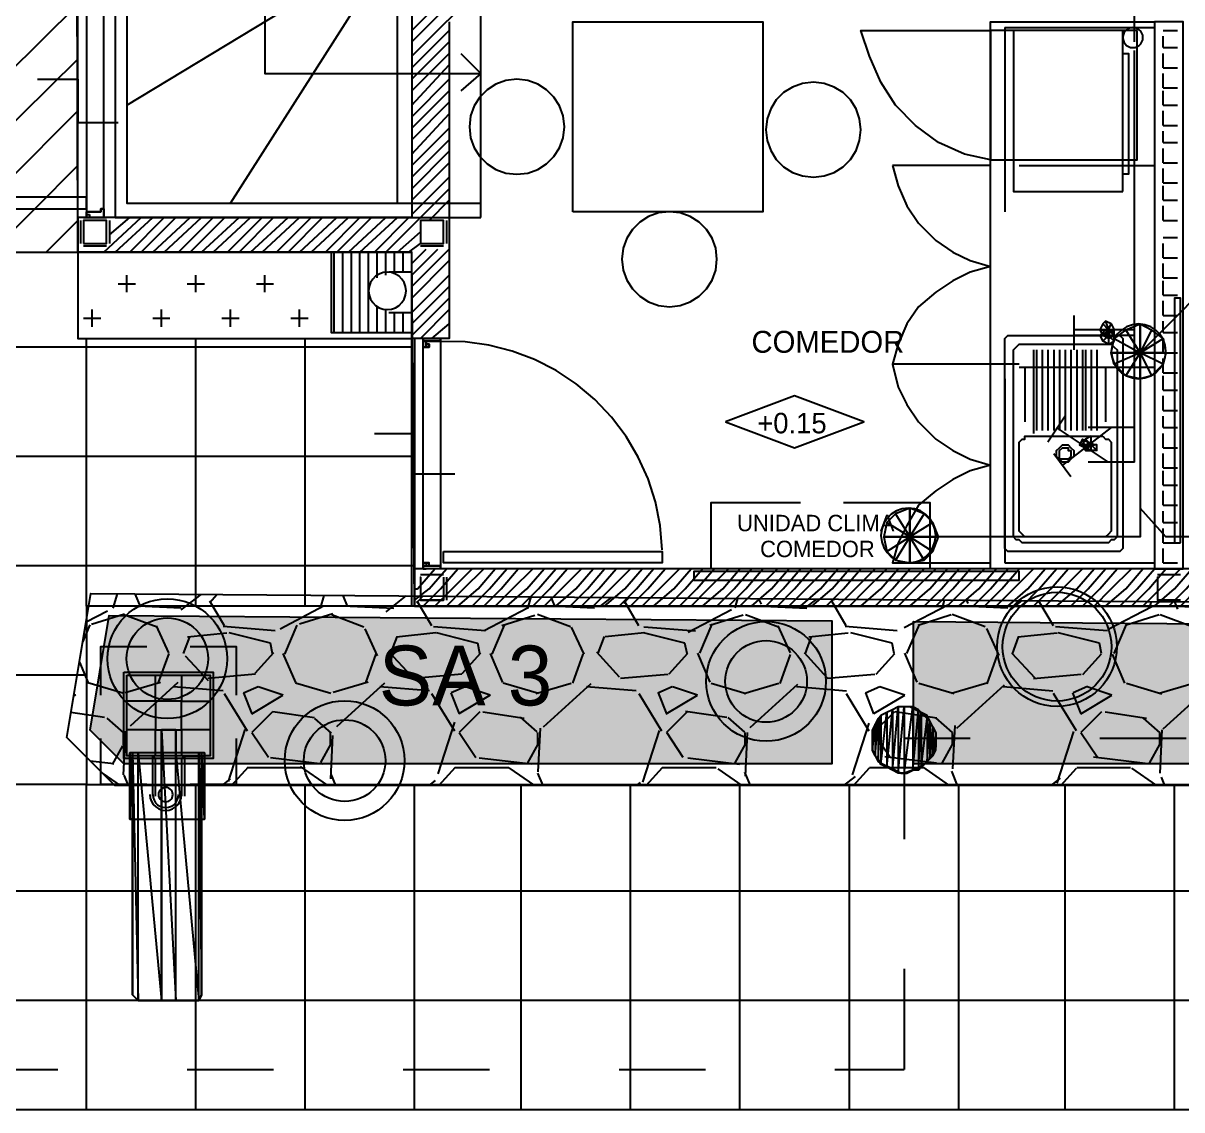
# Model space of a CAD drawing. Header units: metres. Extents: x 1 to 213, y 1 to 147.
# Drawn here: x 72.027 to 76.286, y 90.53 to 94.525 of the extents above; entities that cross this region are included whole.
import ezdxf
from ezdxf.enums import TextEntityAlignment as Align

# ---------------------------------------------------------------- set-up
doc = ezdxf.new("R2010")
doc.units = ezdxf.units.M
doc.linetypes.add('DASHED', pattern=[1.524, 1.27, -0.254])
for name, color, linetype in [('00-BASE-ARQUITECTURA', 8, 'Continuous'), ('00-BASE-TEXTO', 8, 'Continuous'), ('PJ-COPA-ADULTA', 8, 'DASHED'), ('PJ-ETIQUETAS', 7, 'Continuous'), ('PJ-GRAVILLA', 42, 'Continuous'), ('PJ-HERBACEAS', 212, 'Continuous'), ('PJ-LIMITE-JARDIN', 7, 'Continuous'), ('PJ-MASAS', 92, 'Continuous'), ('PJ-MASAS-RELLENO', 92, 'Continuous'), ('PJ-RIEGO-SECTORES', 5, 'Continuous')]:
    doc.layers.add(name, color=color, linetype=linetype)

# ---------------------------------------------------------------- blocks, each defined once
blk = doc.blocks.new('PJ_SA')
blk.add_circle((0, 0), 0.22)
at = {"flags": 1}
for tag, p, height in [('CODIGO', (0.15, 0.15), 0.2), ('ESPECIE', (0.15, -0.1), 0.15), ('ZONA', (0.15, -0.3), 0.15)]:
    blk.add_attdef(tag, p, '', height=height, dxfattribs=at)
blk = doc.blocks.new('PJ_AM')
blk.add_circle((0, 0), 0.22)
at = {"flags": 1}
for tag, p, height in [('CODIGO', (0.15, 0.15), 0.2), ('ESPECIE', (0.15, -0.1), 0.15), ('ZONA', (0.15, -0.3), 0.15)]:
    blk.add_attdef(tag, p, '', height=height, dxfattribs=at)

msp = doc.modelspace()

# ---------------------------------------------------------------- hatches: boundary and pattern name
at = {"layer": 'PJ-GRAVILLA'}
h = msp.add_hatch(dxfattribs=at)
h.set_pattern_fill('GRAVEL', scale=0.03)
h.paths.add_polyline_path([(78.4489, 92.4277), (78.4489, 91.8986), (78.2725, 91.7222), (72.3635, 91.7222), (72.1871, 91.8986), (72.2753, 92.4277), (78.0961, 92.3836), (78.4489, 92.4277)])
at = {"layer": 'PJ-MASAS-RELLENO'}
for points in [[(72.3966, 91.8022), (72.2728, 91.926), (72.343, 92.3472), (75, 92.3271), (75, 91.8022), (72.3966, 91.8022)], [(75.3, 91.8022), (75.3, 92.3248), (78.0955, 92.3036), (78.1, 92.3039), (78.1, 91.8022), (75.3, 91.8022)]]:
    msp.add_hatch(color=7, dxfattribs=at).paths.add_polyline_path(points)

# ---------------------------------------------------------------- linework, layer by layer
at = {"layer": '00-BASE-ARQUITECTURA'}
for points in [[(71.0635, 92.1279), (71.0635, 93.6836), (72.2277, 93.6836), (72.2277, 93.3661), (73.4554, 93.3661), (73.4659, 92.3819), (72.2594, 92.3819), (72.2594, 91.7257), (78.4295, 91.7257), (78.4295, 92.5194), (78.4084, 92.5194), (78.3766, 92.5194), (78.3766, 93.4931), (79.8583, 93.4931), (79.8583, 91.7257), (83.8588, 91.7151), (83.8588, 93.6836), (89.4679, 93.6942), (89.4679, 100.6898)], [(90.2617, 100.0865), (90.2617, 91.7257), (94.3998, 91.7257), (94.9713, 90.5298), (68.2589, 90.5298), (68.2589, 90.7838), (67.0524, 90.7838), (67.063, 92.1279), (71.0635, 92.1279)], [(72.2171, 98.4355), (88.9388, 98.4355), (88.9388, 96.5835), (89.4362, 96.5835), (89.4362, 95.6839), (88.9811, 95.6839), (88.9811, 93.6519), (88.8012, 93.6519), (88.8012, 93.6836), (85.3404, 93.6836), (84.3138, 93.6836), (84.3138, 93.7048), (83.573, 93.7048), (83.573, 92.3501), (80.1652, 92.3501), (80.1652, 93.6836), (78.3766, 93.6836), (78.3766, 92.3819), (73.4554, 92.3819), (73.4554, 93.6836), (72.2277, 93.6836), (72.2171, 98.4355)], [(72.2171, 98.4355), (88.9599, 98.4355), (88.9599, 96.5835), (89.4573, 96.5835), (89.4573, 95.6839), (88.9917, 95.6839), (88.9917, 93.6413), (88.8223, 93.6413), (88.8223, 93.6836), (85.351, 93.6836), (84.3244, 93.6836), (84.3244, 93.7048), (83.5836, 93.7048), (83.5836, 92.3395), (80.1652, 92.3395), (80.1652, 93.6836), (78.3766, 93.6836), (78.3766, 92.3819), (73.4554, 92.3819), (73.4554, 93.6836), (72.2277, 93.6836), (72.2171, 98.4355)], [(72.2171, 98.4355), (88.9599, 98.4355), (88.9917, 93.6413), (88.8223, 93.6413), (88.8223, 93.6836), (85.351, 93.6836), (84.3244, 93.6836), (84.3244, 93.7048), (83.5836, 93.7048), (83.5836, 92.3395), (80.1652, 92.3395), (80.1652, 93.6836), (78.3766, 93.6836), (78.3766, 92.3819), (73.4554, 92.3819), (73.4554, 93.6836), (72.2277, 93.6836), (72.2171, 98.4355)], [(72.2171, 98.4355), (88.9599, 98.4144), (88.9599, 96.5835), (89.4573, 96.5835), (89.4573, 95.6839), (88.9917, 95.6839), (88.9917, 93.6413), (88.8223, 93.6413), (88.8223, 93.6836), (85.351, 93.6836), (83.5836, 93.7048), (83.5836, 92.3395), (80.1652, 92.3395), (80.1652, 93.6836), (78.3766, 93.6836), (78.3766, 92.3819), (73.4659, 92.3819), (73.4554, 93.6836), (72.2277, 93.6836), (72.2171, 98.4355)], [(73.4554, 98.245), (72.4076, 98.245), (72.4076, 93.8635), (73.7094, 93.8635)], [(73.4554, 97.7688), (72.9156, 97.7688), (72.9156, 94.3398), (73.7094, 94.3398)], [(73.4554, 97.0809), (73.4554, 93.8106), (72.2277, 93.8106), (72.2277, 93.6836), (73.4554, 93.6836)], [(76.1118, 94.4985), (76.1118, 95.7791)], [(72.3653, 95.7262), (72.3653, 93.8106)], [(76.1118, 94.4562), (76.1118, 95.7474)], [(78.5248, 95.7156), (76.1329, 93.3132)], [(73.7094, 93.8106), (73.7094, 94.8795)], [(72.4076, 94.2234), (73.4024, 94.8266), (72.4076, 94.8266)], [(72.7886, 93.8635), (73.4024, 94.8266)], [(73.4024, 93.8635), (73.4024, 94.8266)], [(72.2277, 93.8106), (72.2277, 94.6679)], [(73.4554, 94.4985), (73.6247, 94.6679)], [(73.4554, 94.4562), (73.667, 94.6679)], [(73.4554, 94.4033), (73.7199, 94.6679)], [(71.3069, 93.6836), (72.2277, 94.5938)], [(73.5929, 94.5303), (73.5929, 93.3661), (73.4554, 93.3661), (73.4554, 93.6836)], [(72.2277, 94.435), (72.2277, 94.4985)], [(73.4554, 94.3609), (73.5929, 94.4985)], [(75.5826, 94.0223), (75.4874, 94.0434), (75.3921, 94.0858), (75.3074, 94.1493), (75.2334, 94.2234), (75.1804, 94.308), (75.1381, 94.4033), (75.1063, 94.4985), (75.5826, 94.4985)], [(75.6355, 94.5091), (75.6355, 93.8318)], [(75.6355, 94.5091), (76.1859, 94.5091)], [(76.1435, 94.4721), (76.1425, 94.4806), (76.1398, 94.4884), (76.1354, 94.4952), (76.1296, 94.501), (76.1228, 94.5054), (76.115, 94.5081), (76.1065, 94.5091), (76.098, 94.5081), (76.0902, 94.5054), (76.0833, 94.501), (76.0776, 94.4952), (76.0732, 94.4884), (76.0704, 94.4806), (76.0694, 94.4721), (76.0704, 94.4636), (76.0732, 94.4558), (76.0776, 94.4489), (76.0833, 94.4432), (76.0902, 94.4388), (76.098, 94.436), (76.1065, 94.435), (76.115, 94.436), (76.1228, 94.4388), (76.1296, 94.4432), (76.1354, 94.4489), (76.1398, 94.4558), (76.1425, 94.4636), (76.1435, 94.4721)], [(76.2176, 94.4985), (76.2705, 94.4985)], [(73.4554, 94.3186), (73.5929, 94.4562)], [(76.2176, 94.435), (76.2176, 94.4774)], [(72.2277, 94.3398), (72.2277, 94.4033)], [(73.4554, 94.2763), (73.5929, 94.4139)], [(73.6353, 94.4139), (73.7094, 94.3398), (73.6353, 94.2763)], [(76.1118, 92.911), (76.1118, 94.4245)], [(76.2176, 94.435), (76.2705, 94.435)], [(76.2176, 94.3609), (76.2176, 94.4139)], [(71.508, 93.6836), (72.2277, 94.3927)], [(73.4554, 94.2234), (73.5929, 94.3715)], [(76.1118, 93.038), (76.1118, 94.3715)], [(76.2176, 94.3609), (76.2705, 94.3609)], [(72.0795, 94.3186), (72.2277, 94.3186), (72.2277, 94.1599), (72.3759, 94.1599)], [(73.4554, 94.181), (73.5929, 94.3186)], [(74.0163, 94.144), (74.0117, 94.184), (73.9985, 94.2208), (73.9779, 94.2532), (73.9509, 94.2803), (73.9184, 94.3009), (73.8817, 94.314), (73.8416, 94.3186), (73.8016, 94.314), (73.7648, 94.3009), (73.7324, 94.2803), (73.7054, 94.2532), (73.6848, 94.2208), (73.6716, 94.184), (73.667, 94.144), (73.6716, 94.104), (73.6848, 94.0672), (73.7054, 94.0348), (73.7324, 94.0077), (73.7648, 93.9871), (73.8016, 93.974), (73.8416, 93.9694), (73.8817, 93.974), (73.9184, 93.9871), (73.9509, 94.0077), (73.9779, 94.0348), (73.9985, 94.0672), (74.0117, 94.104), (74.0163, 94.144)], [(76.2176, 94.2869), (76.2176, 94.3398)], [(72.2277, 94.2445), (72.2277, 94.308)], [(73.4554, 94.1387), (73.5929, 94.2763)], [(75.1063, 94.1334), (75.1017, 94.1734), (75.0886, 94.2102), (75.068, 94.2426), (75.0409, 94.2697), (75.0085, 94.2903), (74.9718, 94.3034), (74.9317, 94.308), (74.8917, 94.3034), (74.8549, 94.2903), (74.8225, 94.2697), (74.7955, 94.2426), (74.7749, 94.2102), (74.7617, 94.1734), (74.7571, 94.1334), (74.7617, 94.0934), (74.7749, 94.0566), (74.7955, 94.0242), (74.8225, 93.9971), (74.8549, 93.9765), (74.8917, 93.9634), (74.9317, 93.9588), (74.9718, 93.9634), (75.0085, 93.9765), (75.0409, 93.9971), (75.068, 94.0242), (75.0886, 94.0566), (75.1017, 94.0934), (75.1063, 94.1334)], [(76.2176, 94.2869), (76.2705, 94.2869)], [(76.2176, 94.2234), (76.2176, 94.2763)], [(73.4554, 94.0964), (73.5929, 94.234)], [(71.7091, 93.6836), (72.2277, 94.2022)], [(72.2277, 94.1493), (72.2277, 94.2128)], [(73.4554, 94.0434), (73.5929, 94.1916)], [(76.2176, 94.2234), (76.2705, 94.2234)], [(76.2176, 94.1493), (76.2176, 94.2022)], [(76.2176, 94.1493), (76.2705, 94.1493)], [(72.2277, 94.0646), (72.2277, 94.1175)], [(73.4554, 94.0011), (73.5929, 94.1387)], [(76.2176, 94.0858), (76.2176, 94.1281)], [(73.4554, 93.9588), (73.5929, 94.0964)], [(76.2176, 94.0858), (76.2705, 94.0858)], [(76.2176, 94.0117), (76.2176, 94.0646)], [(72.2277, 93.9694), (72.2277, 94.0329)], [(73.4554, 93.9165), (73.5929, 94.054)], [(71.9102, 93.6836), (72.2277, 94.0011)], [(73.4554, 93.8741), (73.5929, 94.0117)], [(75.2228, 94.0011), (75.2439, 93.927), (75.2757, 93.853), (75.318, 93.7894), (75.3815, 93.726), (75.445, 93.6836), (75.5085, 93.6519), (75.5826, 93.6307)], [(75.5826, 94.0011), (75.2228, 94.0011)], [(75.6884, 94.0011), (76.1859, 94.0011)], [(76.2176, 94.0117), (76.2705, 94.0117)], [(76.2176, 93.9376), (76.2176, 93.9905)], [(72.2277, 93.8741), (72.2277, 93.9376)], [(73.4554, 93.8212), (73.5929, 93.9588)], [(76.2176, 93.9376), (76.2705, 93.9376)], [(73.3601, 93.6836), (73.5929, 93.9165)], [(76.2176, 93.8741), (76.2176, 93.927)], [(73.5188, 93.8), (73.5929, 93.8741)], [(76.2176, 93.8741), (76.2705, 93.8741)], [(76.2176, 93.8), (76.2176, 93.853)], [(72.2277, 93.7789), (72.2277, 93.8424)], [(72.2489, 93.8106), (72.3335, 93.8106)], [(72.27, 93.8212), (72.27, 93.8106), (72.2594, 93.8106), (72.2594, 93.8318), (72.3124, 93.8318), (72.3124, 93.8424), (72.3229, 93.8424), (72.3229, 93.8106), (72.3229, 93.8212), (72.3229, 93.8318), (72.3229, 93.8424), (72.3124, 93.8424), (72.3124, 93.8318), (72.2594, 93.8318), (72.2594, 93.8212), (72.27, 93.8212)], [(72.3229, 93.6836), (72.4605, 93.8106)], [(72.3441, 93.7471), (72.4182, 93.8106)], [(72.3653, 93.6836), (72.5029, 93.8106)], [(72.3653, 93.8106), (73.7094, 93.8106)], [(72.4182, 93.6836), (72.5452, 93.8106)], [(72.4605, 93.6836), (72.5875, 93.8106)], [(72.5029, 93.6836), (72.6404, 93.8106)], [(72.5452, 93.6836), (72.6828, 93.8106)], [(72.5981, 93.6836), (72.7251, 93.8106)], [(72.6404, 93.6836), (72.7674, 93.8106)], [(72.6828, 93.6836), (72.8204, 93.8106)], [(72.7251, 93.6836), (72.8627, 93.8106)], [(72.778, 93.6836), (72.905, 93.8106)], [(72.8204, 93.6836), (72.9474, 93.8106)], [(72.8627, 93.6836), (73.0003, 93.8106)], [(72.905, 93.6836), (73.0426, 93.8106)], [(72.9579, 93.6836), (73.0849, 93.8106)], [(73.0003, 93.6836), (73.1273, 93.8106)], [(73.0426, 93.6836), (73.1802, 93.8106)], [(73.0849, 93.6836), (73.2225, 93.8106)], [(73.1379, 93.6836), (73.2649, 93.8106)], [(73.1802, 93.6836), (73.3072, 93.8106)], [(73.2225, 93.6836), (73.3601, 93.8106)], [(73.2649, 93.6836), (73.4024, 93.8106)], [(73.3178, 93.6836), (73.4448, 93.8106)], [(73.4871, 93.8106), (73.5718, 93.8106)], [(74.5772, 93.6572), (74.5726, 93.6972), (74.5594, 93.734), (74.5388, 93.7664), (74.5118, 93.7934), (74.4794, 93.814), (74.4426, 93.8272), (74.4026, 93.8318), (74.3625, 93.8272), (74.3258, 93.814), (74.2933, 93.7934), (74.2663, 93.7664), (74.2457, 93.734), (74.2325, 93.6972), (74.2279, 93.6572), (74.2325, 93.6171), (74.2457, 93.5804), (74.2663, 93.5479), (74.2933, 93.5209), (74.3258, 93.5003), (74.3625, 93.4871), (74.4026, 93.4825), (74.4426, 93.4871), (74.4794, 93.5003), (74.5118, 93.5209), (74.5388, 93.5479), (74.5594, 93.5804), (74.5726, 93.6171), (74.5772, 93.6572)], [(72.1113, 93.6836), (72.2277, 93.8)], [(72.2383, 93.7154), (72.2383, 93.8)], [(72.3441, 93.8), (72.3441, 93.7154)], [(73.4871, 93.8), (73.4871, 93.8), (73.4871, 93.7154)], [(73.5824, 93.8), (73.5824, 93.7154)], [(76.2176, 93.8), (76.2705, 93.8)], [(72.2594, 93.6836), (72.2277, 93.6836), (72.2277, 93.7471)], [(73.4024, 93.6836), (73.4871, 93.7577)], [(73.4448, 93.6836), (73.4871, 93.7154)], [(76.2176, 93.7365), (76.2705, 93.7365)], [(76.2176, 93.6625), (76.2176, 93.7154)], [(72.3335, 93.7048), (72.2489, 93.7048)], [(72.3547, 93.6836), (72.2912, 93.6836)], [(72.4499, 93.6836), (72.3864, 93.6836)], [(72.5452, 93.6836), (72.4817, 93.6836)], [(72.6404, 93.6836), (72.5769, 93.6836)], [(72.7357, 93.6836), (72.6722, 93.6836)], [(72.8204, 93.6836), (72.7569, 93.6836)], [(72.9156, 93.6836), (72.8521, 93.6836)], [(73.0109, 93.6836), (72.9474, 93.6836)], [(73.1061, 93.6836), (73.0426, 93.6836)], [(73.2014, 93.6836), (73.1379, 93.6836)], [(73.1696, 93.3873), (73.1696, 93.6836)], [(73.2014, 93.3873), (73.2014, 93.6836)], [(73.2966, 93.6836), (73.2331, 93.6836)], [(73.2331, 93.3873), (73.2331, 93.673), (73.2331, 93.6836)], [(73.2649, 93.3873), (73.2649, 93.6413), (73.2649, 93.6836)], [(73.2966, 93.3873), (73.2966, 93.6095), (73.2966, 93.6836)], [(73.3919, 93.6836), (73.3284, 93.6836)], [(73.3284, 93.5884), (73.3284, 93.6836)], [(73.3601, 93.599), (73.3601, 93.6836)], [(73.3919, 93.6095), (73.3919, 93.6836)], [(73.4554, 93.6095), (73.4554, 93.6836), (73.413, 93.6836)], [(73.4236, 93.6095), (73.4236, 93.6836)], [(73.4554, 93.6413), (73.5083, 93.6942)], [(73.4554, 93.599), (73.5506, 93.6942)], [(73.4554, 93.5566), (73.5929, 93.6942)], [(73.5718, 93.7048), (73.4871, 93.7048)], [(73.4554, 93.5143), (73.5929, 93.6519)], [(75.5826, 93.6307), (75.5085, 93.6095), (75.445, 93.5778), (75.3815, 93.5354), (75.318, 93.4825), (75.2757, 93.419), (75.2439, 93.345), (75.2228, 93.2709)], [(76.2176, 93.6625), (76.2705, 93.6625)], [(76.2176, 93.5884), (76.2176, 93.6413)], [(72.4076, 93.5354), (72.4076, 93.599)], [(72.6616, 93.5354), (72.6616, 93.599)], [(72.9156, 93.5354), (72.9156, 93.599)], [(73.4342, 93.5407), (73.4324, 93.5565), (73.4272, 93.571), (73.4191, 93.5838), (73.4084, 93.5944), (73.3956, 93.6025), (73.3812, 93.6077), (73.3654, 93.6095), (73.3496, 93.6077), (73.3351, 93.6025), (73.3224, 93.5944), (73.3117, 93.5838), (73.3036, 93.571), (73.2984, 93.5565), (73.2966, 93.5407), (73.2984, 93.525), (73.3036, 93.5105), (73.3117, 93.4977), (73.3224, 93.4871), (73.3351, 93.4789), (73.3496, 93.4738), (73.3654, 93.4719), (73.3812, 93.4738), (73.3956, 93.4789), (73.4084, 93.4871), (73.4191, 93.4977), (73.4272, 93.5105), (73.4324, 93.525), (73.4342, 93.5407)], [(73.3707, 93.4614), (73.4554, 93.4614), (73.4554, 93.6095), (73.3707, 93.6095)], [(73.4554, 93.4614), (73.5929, 93.599)], [(76.2176, 93.5884), (76.2705, 93.5884)], [(72.3759, 93.5672), (72.4394, 93.5672)], [(72.6299, 93.5672), (72.6934, 93.5672)], [(72.8839, 93.5672), (72.9474, 93.5672)], [(73.4554, 93.5143), (73.4554, 93.5778)], [(73.4554, 93.419), (73.5929, 93.5566)], [(76.2176, 93.5249), (76.2176, 93.5778)], [(73.4554, 93.3767), (73.5929, 93.5143)], [(76.2176, 93.5249), (76.2705, 93.5249)], [(76.2176, 93.4508), (76.2176, 93.5037)], [(72.2806, 93.4085), (72.2806, 93.4719)], [(72.5346, 93.4085), (72.5346, 93.4719)], [(72.7886, 93.4085), (72.7886, 93.4719)], [(73.0426, 93.4085), (73.0426, 93.4719)], [(73.3284, 93.3873), (73.3284, 93.4825)], [(73.3601, 93.3873), (73.3601, 93.4719)], [(73.3919, 93.3873), (73.3919, 93.4614)], [(73.4236, 93.3873), (73.4236, 93.4614)], [(73.4554, 93.419), (73.4554, 93.4825)], [(73.4871, 93.3661), (73.5929, 93.4719)], [(72.2489, 93.4402), (72.3124, 93.4402)], [(72.5029, 93.4402), (72.5664, 93.4402)], [(72.7569, 93.4402), (72.8204, 93.4402)], [(73.0109, 93.4402), (73.0744, 93.4402)], [(73.5294, 93.3661), (73.5929, 93.419)], [(75.8895, 93.4508), (75.8895, 93.345)], [(75.8895, 93.4296), (75.8895, 93.3238)], [(76.0165, 93.3979), (75.9954, 93.419), (75.9848, 93.3979), (76.0165, 93.3979)], [(76.0059, 93.4296), (76.0165, 93.3979), (75.9954, 93.419), (76.0059, 93.4296)], [(76.0271, 93.419), (76.0059, 93.4296), (76.0165, 93.3979), (76.0271, 93.419)], [(76.0377, 93.3979), (76.0165, 93.3979), (76.0271, 93.419), (76.0377, 93.3979)], [(76.0271, 93.3185), (76.0298, 93.2954), (76.0373, 93.2743), (76.0492, 93.2556), (76.0648, 93.24), (76.0834, 93.2282), (76.1046, 93.2206), (76.1276, 93.2179), (76.1507, 93.2206), (76.1719, 93.2282), (76.1905, 93.24), (76.2061, 93.2556), (76.218, 93.2743), (76.2255, 93.2954), (76.2282, 93.3185), (76.2255, 93.3415), (76.218, 93.3627), (76.2061, 93.3814), (76.1905, 93.3969), (76.1719, 93.4088), (76.1507, 93.4164), (76.1276, 93.419), (76.1046, 93.4164), (76.0834, 93.4088), (76.0648, 93.3969), (76.0492, 93.3814), (76.0373, 93.3627), (76.0298, 93.3415), (76.0271, 93.3185)], [(76.1329, 93.3132), (76.08, 93.3979), (76.1329, 93.419), (76.1329, 93.3132)], [(76.1329, 93.419), (76.1753, 93.3979), (76.1329, 93.3132), (76.1329, 93.419)], [(76.2176, 93.4508), (76.2705, 93.4508)], [(76.2176, 93.3873), (76.2176, 93.4296)], [(73.4554, 93.3238), (73.4554, 93.3873)], [(76.0483, 93.3767), (76.0589, 93.3767), (76.0694, 93.3661), (76.0694, 93.3555), (76.0694, 93.345), (76.0694, 93.3344), (76.0694, 93.3238), (76.0694, 93.3026), (76.0694, 93.2814), (76.0694, 93.2603), (76.0694, 93.2391), (76.0694, 93.2074), (76.0694, 93.1756), (76.0694, 93.1121), (76.0694, 93.0486), (76.0694, 92.9745), (76.0694, 92.911), (76.0694, 92.837), (76.0694, 92.7734), (76.0694, 92.7523), (76.0694, 92.7205), (76.0694, 92.6994), (76.0694, 92.6676), (76.0694, 92.6465), (76.0694, 92.6359), (76.0694, 92.6253), (76.0694, 92.6147), (76.0694, 92.6041), (76.0694, 92.5935), (76.0589, 92.583), (76.0483, 92.583), (76.0377, 92.583), (76.0271, 92.583), (76.0165, 92.583), (76.0059, 92.583), (75.9848, 92.583), (75.953, 92.583), (75.9213, 92.583), (75.8578, 92.583), (75.7837, 92.583), (75.7519, 92.583), (75.7202, 92.583), (75.699, 92.583), (75.6884, 92.583), (75.6779, 92.583), (75.6673, 92.583), (75.6567, 92.583), (75.6461, 92.583), (75.6355, 92.5935), (75.6355, 92.6041), (75.6355, 92.6147), (75.6355, 92.6253), (75.6355, 92.6359), (75.6355, 92.6465), (75.6355, 92.6676), (75.6355, 92.6994), (75.6355, 92.7205), (75.6355, 92.7523), (75.6355, 92.7734), (75.6355, 92.837), (75.6355, 92.911), (75.6355, 92.9745), (75.6355, 93.0486), (75.6355, 93.1121), (75.6355, 93.1756), (75.6355, 93.2074), (75.6355, 93.2391), (75.6355, 93.2603), (75.6355, 93.2814), (75.6355, 93.3026), (75.6355, 93.3238), (75.6355, 93.3344), (75.6355, 93.345), (75.6355, 93.3555), (75.6355, 93.3661), (75.6461, 93.3767), (75.6567, 93.3767), (75.6673, 93.3767), (75.6779, 93.3767), (75.6884, 93.3767), (75.699, 93.3767), (75.7202, 93.3767), (75.7519, 93.3767), (75.7837, 93.3767), (75.8578, 93.3767), (75.9213, 93.3767), (75.953, 93.3767), (75.9848, 93.3767), (76.0059, 93.3767), (76.0165, 93.3767), (76.0271, 93.3767), (76.0377, 93.3767), (76.0483, 93.3767)], [(76.1118, 93.3979), (75.8895, 93.3979)], [(76.1118, 93.3767), (75.8895, 93.3767)], [(75.9848, 93.3979), (75.9954, 93.3767), (76.0165, 93.3979), (75.9848, 93.3979)], [(76.0165, 93.3767), (75.9954, 93.3873), (75.9848, 93.3767), (76.0165, 93.3767)], [(75.9848, 93.3767), (75.9954, 93.3555), (76.0165, 93.3767), (75.9848, 93.3767)], [(76.0059, 93.3979), (76.0165, 93.3767), (75.9954, 93.3873), (76.0059, 93.3979)], [(75.9954, 93.3767), (76.0165, 93.3979), (76.0165, 93.3661), (75.9954, 93.3767)], [(75.9954, 93.3555), (76.0165, 93.3767), (76.0165, 93.345), (75.9954, 93.3555)], [(76.0271, 93.3979), (76.0059, 93.3979), (76.0165, 93.3767), (76.0271, 93.3979)], [(76.0377, 93.3767), (76.0165, 93.3767), (76.0271, 93.3979), (76.0377, 93.3767)], [(76.0165, 93.3979), (76.0165, 93.3661), (76.0377, 93.3767), (76.0165, 93.3979)], [(76.0377, 93.3767), (76.0377, 93.3979), (76.0165, 93.3979), (76.0377, 93.3767)], [(76.0165, 93.3767), (76.0165, 93.345), (76.0377, 93.3555), (76.0165, 93.3767)], [(76.0377, 93.3555), (76.0377, 93.3767), (76.0165, 93.3767), (76.0377, 93.3555)], [(76.0377, 93.3661), (76.1329, 93.3132), (76.08, 93.3979), (76.0377, 93.3661)], [(76.1753, 93.3979), (76.1329, 93.3132), (76.2176, 93.3661), (76.1753, 93.3979)], [(76.2176, 93.3873), (76.2705, 93.3873)], [(73.4554, 93.3344), (71.0635, 93.3344)], [(72.2594, 92.3819), (72.2594, 93.3661)], [(72.6616, 92.3819), (72.6616, 93.3661)], [(73.0638, 92.3819), (73.0638, 93.3661)], [(73.4659, 93.3661), (73.4659, 92.5194)], [(73.5612, 93.3661), (73.5612, 93.3555), (73.5083, 93.3555), (73.5083, 93.345), (73.5188, 93.345), (73.5083, 93.345), (73.5083, 93.3344), (73.5188, 93.3344), (73.5188, 93.345), (73.5188, 93.3344), (73.4977, 93.3344), (73.4977, 93.3661), (73.5083, 93.3661), (73.4977, 93.3661), (73.4977, 93.3555), (73.5083, 93.3555), (73.4977, 93.3555), (73.4977, 93.3344), (73.5083, 93.3344), (73.5083, 93.3555), (73.5612, 93.3555), (73.5612, 93.3661)], [(74.3758, 92.589), (74.3683, 92.6781), (74.3509, 92.765), (74.3239, 92.8491), (74.2879, 92.9295), (74.243, 93.0055), (74.1896, 93.0764), (74.1281, 93.1412), (74.0596, 93.1987), (73.9857, 93.2477), (73.9071, 93.2879), (73.8246, 93.3191), (73.7391, 93.3409), (73.6512, 93.353), (73.5619, 93.3551)], [(76.0165, 93.345), (76.0271, 93.345), (76.0377, 93.3344), (76.0483, 93.3238), (76.0483, 93.3132), (76.0483, 93.3026), (76.0483, 93.292), (76.0483, 93.2814), (76.0483, 93.2603), (76.0483, 93.2497), (76.0483, 93.2285), (76.0483, 93.2074), (76.0483, 93.1862), (76.0483, 93.1545), (76.0483, 93.1015), (76.0483, 93.038), (76.0483, 92.9851), (76.0483, 92.9216), (76.0483, 92.8581), (76.0483, 92.8052), (76.0483, 92.784), (76.0483, 92.7523), (76.0483, 92.7311), (76.0483, 92.7099), (76.0483, 92.6994), (76.0483, 92.6782), (76.0483, 92.6676), (76.0483, 92.657), (76.0483, 92.6465), (76.0483, 92.6359), (76.0377, 92.6253), (76.0271, 92.6253), (76.0165, 92.6147), (76.0059, 92.6147), (75.9954, 92.6147), (75.9848, 92.6147), (75.9636, 92.6147), (75.9424, 92.6147), (75.9107, 92.6147), (75.8578, 92.6147), (75.8049, 92.6147), (75.7731, 92.6147), (75.7519, 92.6147), (75.7308, 92.6147), (75.7202, 92.6147), (75.7096, 92.6147), (75.699, 92.6147), (75.6884, 92.6253), (75.6779, 92.6253), (75.6673, 92.6359), (75.6673, 92.6465), (75.6673, 92.657), (75.6673, 92.6676), (75.6673, 92.6782), (75.6673, 92.6994), (75.6673, 92.7099), (75.6673, 92.7311), (75.6673, 92.7523), (75.6673, 92.784), (75.6673, 92.8052), (75.6673, 92.8581), (75.6673, 92.9216), (75.6673, 92.9851), (75.6673, 93.038), (75.6673, 93.1015), (75.6673, 93.1545), (75.6673, 93.1862), (75.6673, 93.2074), (75.6673, 93.2285), (75.6673, 93.2497), (75.6673, 93.2603), (75.6673, 93.2814), (75.6673, 93.292), (75.6673, 93.3026), (75.6673, 93.3132), (75.6673, 93.3238), (75.6779, 93.3344), (75.6884, 93.345), (75.699, 93.345), (75.7096, 93.345), (75.7202, 93.345), (75.7308, 93.345), (75.7519, 93.345), (75.7731, 93.345), (75.8049, 93.345), (75.8578, 93.345), (75.9107, 93.345), (75.9424, 93.345), (75.9636, 93.345), (75.9848, 93.345), (75.9954, 93.345), (76.0059, 93.345), (76.0165, 93.345)], [(76.0271, 93.3132), (76.0377, 93.3661), (76.1329, 93.3132), (76.0271, 93.3132)], [(76.1329, 93.3132), (76.2176, 93.3661), (76.2282, 93.3132), (76.1329, 93.3132)], [(76.2176, 93.3132), (76.2176, 93.3661)], [(73.4554, 93.2391), (73.4554, 93.3026)], [(76.1329, 93.3132), (76.1329, 92.6359), (75.2863, 92.6359)], [(75.7414, 93.3238), (75.7414, 93.0169)], [(75.7519, 93.3238), (75.7519, 93.0274)], [(75.7731, 93.3238), (75.7731, 93.0274)], [(75.7943, 93.3238), (75.7943, 93.0274)], [(75.8154, 93.3238), (75.8154, 93.0274)], [(75.8366, 93.3238), (75.8366, 93.0274)], [(75.8578, 93.3238), (75.8578, 93.0274)], [(75.8789, 93.3238), (75.8789, 93.0274)], [(75.9001, 93.3238), (75.9001, 93.0274)], [(75.9213, 93.3238), (75.9213, 93.0274)], [(75.9319, 93.3238), (75.9319, 93.0274)], [(75.953, 93.3238), (75.953, 93.0274)], [(75.9742, 93.3238), (75.9742, 93.0274)], [(76.1329, 93.3132), (76.0377, 93.2709), (76.0271, 93.3132), (76.1329, 93.3132)], [(76.08, 93.2285), (76.1329, 93.3132), (76.0377, 93.2709), (76.08, 93.2285)], [(76.1329, 93.2179), (76.08, 93.2285), (76.1329, 93.3132), (76.1329, 93.2179)], [(76.2282, 93.3132), (76.2176, 93.2709), (76.1329, 93.3132), (76.2282, 93.3132)], [(76.2176, 93.2709), (76.1329, 93.3132), (76.1753, 93.2285), (76.2176, 93.2709)], [(76.1329, 93.3132), (76.1753, 93.2285), (76.1329, 93.2179), (76.1329, 93.3132)], [(76.2176, 93.3132), (76.2705, 93.3132)], [(76.2176, 93.2391), (76.2176, 93.292)], [(75.5826, 93.2709), (75.2228, 93.2709), (75.2439, 93.1862), (75.2757, 93.1227), (75.318, 93.0592), (75.3815, 92.9957), (75.445, 92.9534), (75.5085, 92.9216), (75.5826, 92.9005), (75.5085, 92.8793), (75.445, 92.8475), (75.3815, 92.8052), (75.318, 92.7523), (75.2757, 92.6782), (75.2439, 92.6147), (75.2228, 92.5406), (75.5826, 92.5406)], [(75.6884, 93.2709), (75.3286, 93.2709)], [(75.6884, 93.2603), (76.1859, 93.2603)], [(75.7096, 93.2603), (75.7096, 93.0592)], [(76.0059, 93.2603), (76.0059, 93.0592)], [(73.4554, 93.1439), (73.4554, 93.2074)], [(75.6355, 93.2179), (75.6355, 92.5406)], [(76.2176, 93.2391), (76.2705, 93.2391)], [(76.2176, 93.1756), (76.2176, 93.2285)], [(76.2176, 93.1756), (76.2705, 93.1756)], [(76.2176, 93.1015), (76.2176, 93.1545)], [(73.4554, 93.0486), (73.4554, 93.1121)], [(75.8578, 93.0804), (75.7943, 92.9851)], [(76.2176, 93.1015), (76.2705, 93.1015)], [(76.2176, 93.038), (76.2176, 93.0804)], [(76.0165, 92.911), (75.826, 93.038)], [(76.0271, 93.038), (75.8472, 92.9005)], [(76.1118, 93.038), (75.9424, 93.038)], [(76.2176, 93.038), (76.2705, 93.038)], [(73.3178, 93.0169), (73.4659, 93.0169), (73.4659, 92.8687), (73.6141, 92.8687)], [(73.4554, 92.9534), (73.4554, 93.0169)], [(75.9954, 93.0063), (76.0059, 92.9957), (76.0165, 92.9957), (76.0271, 92.9851), (76.0271, 92.9745), (76.0271, 92.9639), (76.0271, 92.9534), (76.0271, 92.9428), (76.0271, 92.9216), (76.0271, 92.9005), (76.0271, 92.8793), (76.0271, 92.8158), (76.0271, 92.7629), (76.0271, 92.7417), (76.0271, 92.7205), (76.0271, 92.6994), (76.0271, 92.6888), (76.0271, 92.6782), (76.0271, 92.6676), (76.0271, 92.657), (76.0165, 92.6465), (76.0059, 92.6359), (75.9954, 92.6359), (75.9848, 92.6359), (75.9636, 92.6359), (75.953, 92.6359), (75.9319, 92.6359), (75.9107, 92.6359), (75.8578, 92.6359), (75.8049, 92.6359), (75.7837, 92.6359), (75.7625, 92.6359), (75.7414, 92.6359), (75.7308, 92.6359), (75.7202, 92.6359), (75.7096, 92.6359), (75.699, 92.6465), (75.6884, 92.657), (75.6884, 92.6676), (75.6884, 92.6782), (75.6884, 92.6888), (75.6884, 92.6994), (75.6884, 92.7205), (75.6884, 92.7417), (75.6884, 92.7629), (75.6884, 92.8158), (75.6884, 92.8793), (75.6884, 92.9005), (75.6884, 92.9216), (75.6884, 92.9428), (75.6884, 92.9534), (75.6884, 92.9639), (75.6884, 92.9745), (75.6884, 92.9851), (75.699, 92.9957), (75.7096, 92.9957), (75.7096, 93.0063), (75.7202, 93.0063), (75.7308, 93.0063), (75.7414, 93.0063), (75.7625, 93.0063), (75.7837, 93.0063), (75.8049, 93.0063), (75.8578, 93.0063), (75.9107, 93.0063), (75.9319, 93.0063), (75.953, 93.0063), (75.9636, 93.0063), (75.9848, 93.0063), (75.9954, 93.0063)], [(75.9319, 92.9639), (75.9213, 92.9957), (75.9107, 92.9745), (75.9319, 92.9639)], [(75.9424, 92.9851), (75.9319, 92.9639), (75.9213, 92.9957), (75.9424, 92.9851)], [(75.9319, 92.9957), (75.953, 92.9745), (75.9213, 92.9745), (75.9319, 92.9957)], [(75.953, 93.0063), (75.9319, 92.9957), (75.953, 92.9745), (75.953, 93.0063)], [(76.2176, 92.9639), (76.2176, 93.0169)], [(75.8578, 92.9745), (75.8683, 92.9745), (75.8789, 92.9639), (75.8895, 92.9534), (75.8895, 92.9428), (75.8895, 92.9322), (75.8789, 92.9216), (75.8683, 92.911), (75.8578, 92.911), (75.8472, 92.911), (75.8366, 92.9216), (75.826, 92.9322), (75.826, 92.9428), (75.826, 92.9534), (75.8366, 92.9639), (75.8472, 92.9745), (75.8578, 92.9745)], [(75.8578, 92.9639), (75.8683, 92.9639), (75.8683, 92.9534), (75.8789, 92.9534), (75.8789, 92.9428), (75.8789, 92.9322), (75.8683, 92.9216), (75.8578, 92.9216), (75.8472, 92.9216), (75.8366, 92.9216), (75.8366, 92.9322), (75.8366, 92.9428), (75.8366, 92.9534), (75.8472, 92.9639), (75.8578, 92.9639)], [(75.953, 92.9745), (75.9213, 92.9745), (75.9319, 92.9534), (75.953, 92.9745)], [(75.9636, 92.9745), (75.9424, 92.9851), (75.9319, 92.9639), (75.9636, 92.9745)], [(75.9319, 92.9534), (75.953, 92.9534), (75.953, 92.9745), (75.9319, 92.9534)], [(75.953, 92.9534), (75.953, 92.9745), (75.9742, 92.9534), (75.953, 92.9534)], [(75.953, 92.9745), (75.9742, 92.9534), (75.9742, 92.9745), (75.953, 92.9745)], [(76.2176, 92.9639), (76.2705, 92.9639)], [(73.4554, 92.9322), (71.0635, 92.9322)], [(73.4554, 92.8581), (73.4554, 92.9216)], [(75.8154, 92.9428), (75.8789, 92.8581)], [(76.1118, 92.911), (75.9424, 92.911)], [(76.2176, 92.8899), (76.2176, 92.9428)], [(76.2176, 92.8899), (76.2705, 92.8899)], [(76.2176, 92.8264), (76.2176, 92.8793)], [(73.4554, 92.7629), (73.4554, 92.8264)], [(76.2176, 92.8264), (76.2705, 92.8264)], [(76.2176, 92.7523), (76.2176, 92.8052)], [(74.556, 92.5194), (74.556, 92.7629), (74.8841, 92.7629)], [(75.0429, 92.7629), (75.3603, 92.7629), (75.3603, 92.5194), (75.0429, 92.5194)], [(75.281, 92.5406), (75.304, 92.5433), (75.3252, 92.5508), (75.3439, 92.5627), (75.3594, 92.5783), (75.3713, 92.5969), (75.3789, 92.6181), (75.3815, 92.6412), (75.3789, 92.6642), (75.3713, 92.6854), (75.3594, 92.704), (75.3439, 92.7196), (75.3252, 92.7315), (75.304, 92.739), (75.281, 92.7417), (75.2579, 92.739), (75.2368, 92.7315), (75.2181, 92.7196), (75.2025, 92.704), (75.1907, 92.6854), (75.1831, 92.6642), (75.1804, 92.6412), (75.1831, 92.6181), (75.1907, 92.5969), (75.2025, 92.5783), (75.2181, 92.5627), (75.2368, 92.5508), (75.2579, 92.5433), (75.281, 92.5406)], [(75.2863, 92.7417), (75.2334, 92.7205), (75.2863, 92.6359), (75.2863, 92.7417)], [(75.2863, 92.6359), (75.3392, 92.7205), (75.2863, 92.7417), (75.2863, 92.6359)], [(77.1489, 92.6359), (76.2282, 92.6359), (76.1329, 92.7417)], [(76.2176, 92.7523), (76.2705, 92.7523)], [(73.4554, 92.6676), (73.4554, 92.7311)], [(73.4659, 92.3819), (73.4659, 92.6994)], [(75.2334, 92.7205), (75.2863, 92.6359), (75.2016, 92.6888), (75.2334, 92.7205)], [(75.3709, 92.6888), (75.2863, 92.6359), (75.3392, 92.7205), (75.3709, 92.6888)], [(76.2176, 92.6888), (76.2176, 92.7311)], [(75.2863, 92.6359), (75.2016, 92.6888), (75.191, 92.6359), (75.2863, 92.6359)], [(75.3921, 92.6359), (75.3709, 92.6888), (75.2863, 92.6359), (75.3921, 92.6359)], [(76.2176, 92.6888), (76.2705, 92.6888)], [(76.2176, 92.6147), (76.2176, 92.6676)], [(73.4659, 92.583), (73.4554, 92.6465)], [(75.191, 92.6359), (75.2016, 92.583), (75.2863, 92.6359), (75.191, 92.6359)], [(75.2016, 92.583), (75.2863, 92.6359), (75.2334, 92.5512), (75.2016, 92.583)], [(75.2863, 92.6359), (75.2334, 92.5512), (75.2863, 92.5406), (75.2863, 92.6359)], [(75.2863, 92.5406), (75.3392, 92.5512), (75.2863, 92.6359), (75.2863, 92.5406)], [(75.3392, 92.5512), (75.2863, 92.6359), (75.3709, 92.583), (75.3392, 92.5512)], [(75.2863, 92.6359), (75.3709, 92.583), (75.3921, 92.6359), (75.2863, 92.6359)], [(76.2176, 92.6147), (76.2705, 92.6147)], [(76.2176, 92.5406), (76.2176, 92.5935)], [(73.4659, 92.53), (71.0635, 92.53)], [(73.4659, 92.4877), (73.4659, 92.5512)], [(73.5612, 92.5194), (73.5612, 92.53), (73.5083, 92.53), (73.5188, 92.53), (73.5188, 92.5406), (73.5083, 92.5406), (73.5188, 92.5406), (73.4977, 92.5406), (73.4977, 92.5194), (73.5083, 92.5194), (73.4977, 92.5194), (73.4977, 92.53), (73.5083, 92.53), (73.4977, 92.53), (73.4977, 92.5406), (73.5083, 92.5406), (73.5083, 92.53), (73.5612, 92.53), (73.5612, 92.5194)], [(75.6355, 92.5406), (76.1859, 92.5406)], [(76.2176, 92.5406), (76.2705, 92.5406)], [(73.4659, 92.4454), (73.4765, 92.4454), (73.54, 92.5194)], [(73.4659, 92.403), (73.5188, 92.4454), (73.5824, 92.5194)], [(73.4871, 92.4983), (73.5718, 92.4983)], [(73.4871, 92.4983), (73.5718, 92.4983)], [(73.4871, 92.4877), (73.4871, 92.4877), (73.4871, 92.403)], [(73.4871, 92.4877), (73.4871, 92.403), (73.5718, 92.403)], [(73.5718, 92.4877), (73.5718, 92.403), (73.4871, 92.403)], [(73.4977, 92.3819), (73.5612, 92.4454), (73.6247, 92.5194)], [(73.54, 92.3819), (73.6035, 92.4454), (73.6776, 92.5194)], [(73.5824, 92.3819), (73.6459, 92.4454), (73.7199, 92.5194)], [(73.5824, 92.4877), (73.5824, 92.403)], [(73.6247, 92.3819), (73.6988, 92.4454), (73.7623, 92.5194)], [(73.6776, 92.3819), (73.7411, 92.4454), (73.8046, 92.5194)], [(73.7199, 92.3819), (73.7834, 92.4454), (73.8469, 92.5194)], [(73.7623, 92.3819), (73.8258, 92.4454), (73.8999, 92.5194)], [(73.8046, 92.3819), (73.8787, 92.4454), (73.9422, 92.5194)], [(73.8575, 92.3819), (73.921, 92.4454), (73.9845, 92.5194)], [(73.8999, 92.3819), (73.9634, 92.4454), (74.0269, 92.5194)], [(73.9422, 92.3819), (74.0057, 92.4454), (74.0798, 92.5194)], [(73.9845, 92.3819), (74.0586, 92.4454), (74.1221, 92.5194)], [(74.0374, 92.3819), (74.1009, 92.4454), (74.1644, 92.5194)], [(74.0798, 92.3819), (74.1433, 92.4454), (74.2068, 92.5194)], [(74.1221, 92.3819), (74.1856, 92.4454), (74.2597, 92.5194)], [(74.1644, 92.3819), (74.2385, 92.4454), (74.302, 92.5194)], [(74.2174, 92.3819), (74.2809, 92.4454), (74.3444, 92.5194)], [(74.2597, 92.3819), (74.3232, 92.4454), (74.3867, 92.5194)], [(74.302, 92.3819), (74.3655, 92.4454), (74.4396, 92.5194)], [(74.3444, 92.3819), (74.4184, 92.4454), (74.4819, 92.5194)], [(74.3973, 92.3819), (74.4608, 92.4454), (74.5243, 92.5194)], [(74.4396, 92.3819), (74.5031, 92.4454), (74.5666, 92.5194)], [(74.4819, 92.3819), (74.5454, 92.4454), (74.6195, 92.5194)], [(74.5243, 92.3819), (74.5984, 92.4454), (74.6619, 92.5194)], [(74.8841, 92.5194), (74.556, 92.5194)], [(74.5772, 92.3819), (74.6407, 92.4454), (74.7042, 92.5194)], [(74.6195, 92.3819), (74.683, 92.4454), (74.7465, 92.5194)], [(74.6619, 92.3819), (74.7254, 92.4454), (74.7994, 92.5194)], [(74.7042, 92.3819), (74.7783, 92.4454), (74.8418, 92.5194)], [(74.7571, 92.3819), (74.8206, 92.4454), (74.8841, 92.5194)], [(74.7994, 92.3819), (74.8629, 92.4454), (74.9264, 92.5194)], [(74.8418, 92.3819), (74.9053, 92.4454), (74.9794, 92.5194)], [(74.8841, 92.3819), (74.9582, 92.4454), (75.0217, 92.5194)], [(74.9264, 92.3819), (75.0005, 92.4454), (75.064, 92.5194)], [(74.9794, 92.3819), (75.0429, 92.4454), (75.1063, 92.5194)], [(75.0217, 92.3819), (75.0852, 92.4454), (75.1593, 92.5194)], [(75.064, 92.3819), (75.1275, 92.4454), (75.2016, 92.5194)], [(75.1063, 92.3819), (75.1804, 92.4454), (75.2439, 92.5194)], [(75.1593, 92.3819), (75.2228, 92.4454), (75.2863, 92.5194)], [(75.2016, 92.3819), (75.2651, 92.4454), (75.3392, 92.5194)], [(75.2439, 92.3819), (75.3074, 92.4454), (75.3815, 92.5194)], [(75.2863, 92.3819), (75.3603, 92.4454), (75.4239, 92.5194)], [(75.3392, 92.3819), (75.4027, 92.4454), (75.4662, 92.5194)], [(75.3815, 92.3819), (75.445, 92.4454), (75.5085, 92.5194)], [(75.4239, 92.3819), (75.4874, 92.4454), (75.5614, 92.5194)], [(75.4662, 92.3819), (75.5403, 92.4454), (75.6038, 92.5194)], [(75.5191, 92.3819), (75.5826, 92.4454), (75.6461, 92.5194)], [(75.5614, 92.3819), (75.6249, 92.4454), (75.6884, 92.5194)], [(75.6038, 92.3819), (75.6673, 92.4454), (75.7414, 92.5194)], [(75.6461, 92.3819), (75.7202, 92.4454), (75.7837, 92.5194)], [(75.699, 92.3819), (75.7625, 92.4454), (75.826, 92.5194)], [(75.7414, 92.3819), (75.8049, 92.4454), (75.8683, 92.5194)], [(75.7837, 92.3819), (75.8472, 92.4454), (75.9213, 92.5194)], [(75.826, 92.3819), (75.9001, 92.4454), (75.9636, 92.5194)], [(75.8789, 92.3819), (75.9424, 92.4454), (76.0059, 92.5194)], [(75.9213, 92.3819), (75.9848, 92.4454), (76.0483, 92.5194)], [(75.9636, 92.3819), (76.0271, 92.4454), (76.1012, 92.5194)], [(76.0059, 92.3819), (76.08, 92.4454), (76.1435, 92.5194)], [(76.0589, 92.3819), (76.1224, 92.4454), (76.1859, 92.5194)], [(76.1012, 92.3819), (76.1647, 92.4454), (76.2282, 92.5194)], [(76.1435, 92.3819), (76.207, 92.4454), (76.2811, 92.5194)], [(76.1859, 92.3819), (76.2599, 92.4454), (76.3234, 92.5194)], [(76.1964, 92.4983), (76.2811, 92.4983)], [(76.1964, 92.4983), (76.2811, 92.4983)], [(76.1964, 92.4877), (76.1964, 92.4877), (76.1964, 92.403)], [(76.1964, 92.4877), (76.1964, 92.403), (76.2811, 92.403)], [(76.2388, 92.3819), (76.3023, 92.4454), (76.3658, 92.5194)], [(76.2811, 92.3819), (76.3446, 92.4454), (76.4081, 92.5194)], [(73.5188, 92.3819), (73.4659, 92.3819), (73.4659, 92.4559)], [(76.2811, 92.403), (76.1964, 92.403)], [(73.6035, 92.3819), (73.54, 92.3819)], [(73.6988, 92.3819), (73.6353, 92.3819)], [(73.794, 92.3819), (73.7305, 92.3819)], [(73.8893, 92.3819), (73.8258, 92.3819)], [(73.9845, 92.3819), (73.921, 92.3819)], [(74.0798, 92.3819), (74.0163, 92.3819)], [(74.175, 92.3819), (74.1115, 92.3819)], [(74.2597, 92.3819), (74.1962, 92.3819)], [(74.3549, 92.3819), (74.2914, 92.3819)], [(74.4502, 92.3819), (74.3867, 92.3819)], [(74.5454, 92.3819), (74.4819, 92.3819)], [(74.6407, 92.3819), (74.5772, 92.3819)], [(74.7359, 92.3819), (74.6724, 92.3819)], [(74.8312, 92.3819), (74.7677, 92.3819)], [(74.9159, 92.3819), (74.8629, 92.3819)], [(75.0111, 92.3819), (74.9476, 92.3819)], [(75.1063, 92.3819), (75.0429, 92.3819)], [(75.2016, 92.3819), (75.1381, 92.3819)], [(75.2969, 92.3819), (75.2334, 92.3819)], [(75.3921, 92.3819), (75.3286, 92.3819)], [(75.4874, 92.3819), (75.4239, 92.3819)], [(75.572, 92.3819), (75.5191, 92.3819)], [(75.6673, 92.3819), (75.6038, 92.3819)], [(75.7625, 92.3819), (75.699, 92.3819)], [(75.8578, 92.3819), (75.7943, 92.3819)], [(75.953, 92.3819), (75.8895, 92.3819)], [(76.0483, 92.3819), (75.9848, 92.3819)], [(76.1435, 92.3819), (76.08, 92.3819)], [(76.2282, 92.3819), (76.1753, 92.3819)], [(76.3234, 92.3819), (76.2599, 92.3819)], [(72.3124, 92.0538), (72.3124, 92.2337), (72.4817, 92.2337)], [(72.6404, 92.2337), (72.8098, 92.2337), (72.8098, 92.0538)], [(72.2594, 92.1279), (71.0635, 92.1279)], [(72.5134, 92.0326), (72.5134, 92.1279)], [(72.6087, 92.1279), (72.6087, 92.0326), (72.7145, 92.0326)], [(72.5134, 92.0326), (72.4076, 92.0326)], [(75.2651, 92.0115), (75.2439, 92.0115), (75.2228, 92.0009), (75.2016, 91.9903), (75.1804, 91.9797), (75.1699, 91.9585), (75.1593, 91.9374), (75.1487, 91.9162), (75.1487, 91.895), (75.1487, 91.8739), (75.1487, 91.8527), (75.1593, 91.8315), (75.1699, 91.8104), (75.191, 91.7998), (75.2122, 91.7892), (75.2334, 91.7786), (75.2545, 91.768), (75.2757, 91.768), (75.2969, 91.7786), (75.318, 91.7892), (75.3392, 91.7998), (75.3498, 91.8104), (75.3709, 91.8315), (75.3815, 91.8527), (75.3815, 91.8739), (75.3815, 91.895), (75.3815, 91.9162), (75.3709, 91.9374), (75.3603, 91.9585), (75.3498, 91.9797), (75.3286, 91.9903), (75.3074, 92.0009), (75.2863, 92.0115), (75.2651, 92.0115)], [(75.2228, 92.0009), (75.2228, 91.7786), (75.2439, 92.0115), (75.2228, 92.0009)], [(75.2228, 91.7786), (75.2439, 92.0115), (75.2439, 91.768), (75.2228, 91.7786)], [(75.2439, 92.0115), (75.2439, 91.768), (75.2651, 92.0115), (75.2439, 92.0115)], [(75.2439, 91.768), (75.2651, 92.0115), (75.2651, 91.768), (75.2439, 91.768)], [(75.2651, 92.0115), (75.2651, 91.768), (75.2969, 92.0115), (75.2651, 92.0115)], [(75.2651, 91.768), (75.2969, 92.0115), (75.2969, 91.7786), (75.2651, 91.768)], [(75.2969, 92.0115), (75.2969, 91.7786), (75.318, 92.0009), (75.2969, 92.0115)], [(75.1593, 91.9479), (75.1593, 91.8315), (75.1699, 91.9691), (75.1593, 91.9479)], [(75.1593, 91.8315), (75.1699, 91.9691), (75.1699, 91.821), (75.1593, 91.8315)], [(75.1699, 91.9691), (75.1699, 91.821), (75.1804, 91.9797), (75.1699, 91.9691)], [(75.1699, 91.821), (75.1804, 91.9797), (75.1804, 91.7998), (75.1699, 91.821)], [(75.1804, 91.9797), (75.1804, 91.7998), (75.2016, 91.9903), (75.1804, 91.9797)], [(75.1804, 91.7998), (75.2016, 91.9903), (75.2016, 91.7892), (75.1804, 91.7998)], [(75.2016, 91.9903), (75.2016, 91.7892), (75.2228, 92.0009), (75.2016, 91.9903)], [(75.2016, 91.7892), (75.2228, 92.0009), (75.2228, 91.7786), (75.2016, 91.7892)], [(75.2969, 91.7786), (75.318, 92.0009), (75.318, 91.7786), (75.2969, 91.7786)], [(75.318, 92.0009), (75.318, 91.7786), (75.3286, 91.9903), (75.318, 92.0009)], [(75.318, 91.7786), (75.3286, 91.9903), (75.3286, 91.7892), (75.318, 91.7786)], [(75.3286, 91.9903), (75.3286, 91.7892), (75.3498, 91.9691), (75.3286, 91.9903)], [(75.3286, 91.7892), (75.3498, 91.9691), (75.3498, 91.8104), (75.3286, 91.7892)], [(75.3498, 91.9691), (75.3498, 91.8104), (75.3603, 91.9585), (75.3498, 91.9691)], [(72.5134, 91.8315), (72.5134, 91.9268), (72.4076, 91.9268)], [(72.5346, 91.9268), (72.5346, 91.8421), (72.5346, 91.9268)], [(72.5346, 90.9319), (72.5346, 91.9268), (72.5875, 90.9319), (72.5346, 90.9319)], [(72.5346, 91.9268), (72.5875, 90.9319), (72.5875, 91.9268), (72.5346, 91.9268)], [(72.5346, 91.9268), (72.5346, 91.8421)], [(72.5875, 91.9268), (72.5875, 91.8421)], [(72.7145, 91.9268), (72.6087, 91.9268), (72.6087, 91.8315)], [(75.1487, 91.9268), (75.1487, 91.8527), (75.1593, 91.9479), (75.1487, 91.9268)], [(75.1487, 91.8527), (75.1593, 91.9479), (75.1593, 91.8315), (75.1487, 91.8527)], [(75.1487, 91.9056), (75.1487, 91.8845), (75.1487, 91.9268), (75.1487, 91.9056)], [(75.1487, 91.8845), (75.1487, 91.9268), (75.1487, 91.8527), (75.1487, 91.8845)], [(75.3498, 91.8104), (75.3603, 91.9585), (75.3603, 91.821), (75.3498, 91.8104)], [(75.3603, 91.9585), (75.3603, 91.821), (75.3709, 91.9374), (75.3603, 91.9585)], [(75.3603, 91.821), (75.3709, 91.9374), (75.3709, 91.8421), (75.3603, 91.821)], [(75.3709, 91.8421), (75.3709, 91.9374), (75.3815, 91.9162), (75.3709, 91.8421)], [(72.3124, 91.7257), (72.3124, 91.895)], [(72.8098, 91.895), (72.8098, 91.7257), (72.6404, 91.7257)], [(75.5085, 91.895), (75.2651, 91.895)], [(75.2651, 91.895), (75.2651, 91.5246)], [(75.3709, 91.8421), (75.3815, 91.8633), (75.3815, 91.9162), (75.3709, 91.8421)], [(75.3815, 91.8633), (75.3815, 91.9162), (75.3815, 91.895), (75.3815, 91.8633)], [(76.3023, 91.895), (75.9848, 91.895)], [(72.4182, 91.8421), (72.4182, 91.5987), (72.4182, 91.8421)], [(72.4182, 91.5987), (72.4182, 91.8421), (72.4288, 91.5987), (72.4182, 91.5987)], [(72.4182, 91.8421), (72.4288, 91.5987), (72.4288, 91.8421), (72.4182, 91.8421)], [(72.4288, 90.9531), (72.4288, 90.9531), (72.4288, 91.8421), (72.4288, 90.9531), (72.4288, 91.8421), (72.4288, 91.5987), (72.4288, 90.9531)], [(72.4288, 90.9531), (72.4288, 91.8421), (72.4499, 90.9319), (72.4288, 90.9531)], [(72.4288, 91.8421), (72.4499, 90.9319), (72.4499, 91.8421), (72.4288, 91.8421)], [(72.4499, 90.9319), (72.4499, 91.8421), (72.5346, 90.9319), (72.4499, 90.9319)], [(72.4499, 91.8421), (72.5346, 90.9319), (72.5346, 91.8421), (72.4499, 91.8421)], [(72.5346, 90.9319), (72.5346, 91.8421), (72.5346, 90.9319)], [(72.5346, 91.8421), (72.5346, 90.9319), (72.5346, 91.8421)], [(72.5875, 90.9319), (72.5875, 91.8421), (72.6722, 90.9319), (72.5875, 90.9319)], [(72.5875, 91.8421), (72.6722, 90.9319), (72.6722, 91.8421), (72.5875, 91.8421)], [(72.6722, 90.9319), (72.6722, 91.8421), (72.6828, 90.9531), (72.6722, 90.9319)], [(72.6722, 91.8421), (72.6828, 90.9531), (72.6828, 91.8421), (72.6722, 91.8421)], [(72.6828, 91.8421), (72.6828, 91.5987), (72.6828, 91.8421)], [(72.6828, 91.5987), (72.6828, 91.5987), (72.6828, 91.8421), (72.6828, 91.5987)], [(72.6934, 91.5987), (72.6934, 91.5987), (72.6934, 91.8421), (72.6934, 91.5987), (72.6934, 91.8421), (72.6828, 91.8421), (72.6934, 91.5987)], [(72.6828, 91.8421), (72.6828, 91.5987), (72.6934, 91.5987), (72.6828, 91.8421)], [(72.6193, 91.8315), (72.6087, 91.821), (72.5134, 91.821), (72.5029, 91.8315), (72.4182, 91.8315)], [(72.5029, 91.6834), (72.5029, 91.8315)], [(72.5134, 91.6834), (72.5134, 91.821)], [(72.6087, 91.821), (72.6087, 91.6834)], [(72.6193, 91.8315), (72.6193, 91.6834)], [(72.6193, 91.8315), (72.6934, 91.8315)], [(72.2594, 91.7257), (67.063, 91.7257)], [(72.2594, 90.5298), (72.2594, 91.7257)], [(72.4817, 91.7257), (72.3124, 91.7257)], [(72.5505, 91.7151), (72.5444, 91.7144), (72.5388, 91.7124), (72.5339, 91.7093), (72.5298, 91.7052), (72.5267, 91.7003), (72.5247, 91.6947), (72.524, 91.6887), (72.5247, 91.6826), (72.5267, 91.677), (72.5298, 91.6721), (72.5339, 91.668), (72.5388, 91.6649), (72.5444, 91.6629), (72.5505, 91.6622), (72.5565, 91.6629), (72.5621, 91.6649), (72.567, 91.668), (72.5711, 91.6721), (72.5742, 91.677), (72.5762, 91.6826), (72.5769, 91.6887), (72.5762, 91.6947), (72.5742, 91.7003), (72.5711, 91.7052), (72.567, 91.7093), (72.5621, 91.7124), (72.5565, 91.7144), (72.5505, 91.7151)], [(72.6616, 90.5298), (72.6616, 91.7257)], [(73.0638, 90.5298), (73.0638, 91.7257)], [(73.4659, 90.5298), (73.4659, 91.7257)], [(73.8575, 90.5298), (73.8575, 91.7257)], [(74.2597, 90.5298), (74.2597, 91.7257)], [(74.6619, 90.5298), (74.6619, 91.7257)], [(75.064, 90.5298), (75.064, 91.7257)], [(75.4662, 90.5298), (75.4662, 91.7257)], [(75.8578, 90.5298), (75.8578, 91.7257)], [(76.2599, 90.5298), (76.2599, 91.7257)], [(72.4923, 91.6887), (72.4938, 91.6753), (72.4982, 91.6631), (72.5051, 91.6522), (72.5141, 91.6432), (72.5249, 91.6364), (72.5371, 91.632), (72.5505, 91.6305), (72.5638, 91.632), (72.5761, 91.6364), (72.5869, 91.6432), (72.5959, 91.6523), (72.6028, 91.6631), (72.6071, 91.6753), (72.6087, 91.6887)], [(72.5029, 91.6887), (72.5041, 91.6777), (72.5077, 91.6677), (72.5133, 91.6589), (72.5207, 91.6515), (72.5295, 91.6459), (72.5396, 91.6423), (72.5505, 91.641), (72.5614, 91.6423), (72.5714, 91.6459), (72.5803, 91.6515), (72.5876, 91.6589), (72.5933, 91.6677), (72.5968, 91.6777), (72.5981, 91.6887)], [(72.4288, 91.5987), (72.4288, 90.9531), (72.4499, 90.9319), (72.6722, 90.9319), (72.6828, 90.9531), (72.6828, 91.5987)], [(72.6828, 91.5987), (72.6828, 90.9531), (72.6828, 91.5987)], [(94.5903, 91.3341), (67.063, 91.3341)], [(75.2651, 91.0484), (75.2651, 90.678)], [(94.7808, 90.9319), (67.0524, 90.9319)], [(71.8361, 90.678), (72.1536, 90.678)], [(72.6299, 90.678), (72.9474, 90.678)], [(73.4236, 90.678), (73.7411, 90.678)], [(74.2174, 90.678), (74.5349, 90.678)], [(75.0111, 90.678), (75.2651, 90.678)]]:
    msp.add_lwpolyline(points, dxfattribs=at)
for points in [[(72.3229, 94.6679), (72.2594, 94.6679), (72.2594, 93.8106), (72.3229, 93.8106)], [(74.048, 93.8318), (74.048, 94.5303), (74.7465, 94.5303), (74.7465, 93.8318)], [(76.1859, 94.5303), (76.1859, 92.5194), (75.5826, 92.5194), (75.5826, 94.5303)], [(76.2917, 92.5194), (76.2917, 94.5303), (76.1859, 94.5303), (76.1859, 92.5194)], [(76.1224, 94.4985), (75.5826, 94.4985), (75.5826, 94.0223), (76.1224, 94.0223)], [(76.0694, 93.9059), (76.0694, 94.4985), (75.6673, 94.4985), (75.6673, 93.9059)], [(76.0694, 93.9694), (76.0694, 94.4139), (76.0906, 94.4139), (76.0906, 93.9694)], [(72.2594, 93.8847), (71.4445, 93.8847), (71.4445, 93.8424), (72.2594, 93.8424)], [(72.2489, 93.7154), (72.3335, 93.7154), (72.3335, 93.8), (72.2489, 93.8)], [(73.4871, 93.7154), (73.5718, 93.7154), (73.5718, 93.8), (73.4871, 93.8)], [(73.4554, 93.6836), (73.159, 93.6836), (73.159, 93.3873), (73.4554, 93.3873)], [(76.2811, 92.6147), (76.2811, 93.5143), (76.2599, 93.5143), (76.2599, 92.6147)], [(73.5612, 93.3661), (73.5612, 92.5194), (73.4977, 92.5194), (73.4977, 93.3661)], [(74.6089, 93.0592), (74.8629, 92.9639), (75.1169, 93.0592), (74.8629, 93.1545)], [(73.5718, 92.583), (74.3761, 92.583), (74.3761, 92.5406), (73.5718, 92.5406)], [(78.3766, 92.3819), (78.3766, 92.5194), (73.4659, 92.5194), (73.4659, 92.3819)], [(74.4925, 92.4771), (75.6884, 92.4771), (75.6884, 92.5089), (74.4925, 92.5089)], [(72.397, 92.1385), (72.7251, 92.1385), (72.7251, 91.821), (72.397, 91.821)], [(72.4076, 92.1279), (72.7145, 92.1279), (72.7145, 91.8315), (72.4076, 91.8315)], [(72.6087, 92.0326), (72.5134, 92.0326), (72.5134, 91.9268), (72.6087, 91.9268)], [(72.6934, 91.8421), (72.4182, 91.8421), (72.4182, 91.5987), (72.6934, 91.5987)]]:
    msp.add_lwpolyline(points, close=True, dxfattribs=at)
at = {"layer": 'PJ-COPA-ADULTA'}
for centre, radius in [((75.8275, 92.2325), 0.2), ((72.5566, 92.1883), 0.15), ((74.758, 92.1049), 0.15), ((73.2083, 91.8138), 0.15)]:
    msp.add_circle(centre, radius, dxfattribs=at)
at = {"layer": 'PJ-LIMITE-JARDIN'}
msp.add_lwpolyline([(78.4489, 92.4277), (78.4489, 91.8986), (78.2725, 91.7222), (72.3635, 91.7222), (72.1871, 91.8986), (72.2753, 92.4277), (78.0961, 92.3836), (78.4489, 92.4277)], close=True, dxfattribs=at)
at = {"layer": 'PJ-MASAS'}
for points in [[(72.3966, 91.8022), (72.2728, 91.926), (72.343, 92.3472), (75, 92.3271), (75, 91.8022), (72.3966, 91.8022)], [(75.3, 91.8022), (75.3, 92.3248), (78.0955, 92.3036), (78.1, 92.3039), (78.1, 91.8022), (75.3, 91.8022)]]:
    msp.add_lwpolyline(points, close=True, dxfattribs=at)
at = {"layer": 'PJ-RIEGO-SECTORES'}
msp.add_lwpolyline([(72.3635, 91.7222), (72.1871, 91.8986), (72.2753, 92.4277), (78.0961, 92.3836), (78.4489, 92.4277), (78.4489, 91.8986), (78.2725, 91.7222), (72.3635, 91.7222)], close=True, dxfattribs=at)

# ---------------------------------------------------------------- block references
at = {"layer": 'PJ-HERBACEAS'}
for name, p in [('PJ_AM', (75.8275, 92.2325)), ('PJ_SA', (72.5566, 92.1883)), ('PJ_SA', (74.758, 92.1049)), ('PJ_SA', (73.2083, 91.8138))]:
    msp.add_blockref(name, p, dxfattribs=at)

# ---------------------------------------------------------------- texts
at = {"layer": '00-BASE-TEXTO'}
for s, height, p in [('COMEDOR', 0.08047, (74.7042, 93.3132)), ('+0.15', 0.07544, (74.7254, 93.0169)), ('UNIDAD CLIMA', 0.06035, (74.6513, 92.657)), ('COMEDOR', 0.06035, (74.7359, 92.5618))]:
    msp.add_text(s, height=height, dxfattribs=at).set_placement(p)
at = {"layer": 'PJ-ETIQUETAS'}
msp.add_text('SA 3', height=0.22, dxfattribs=at).set_placement((73.6531, 92.1266), align=Align.MIDDLE_CENTER)

doc.saveas('drawing.dxf')
